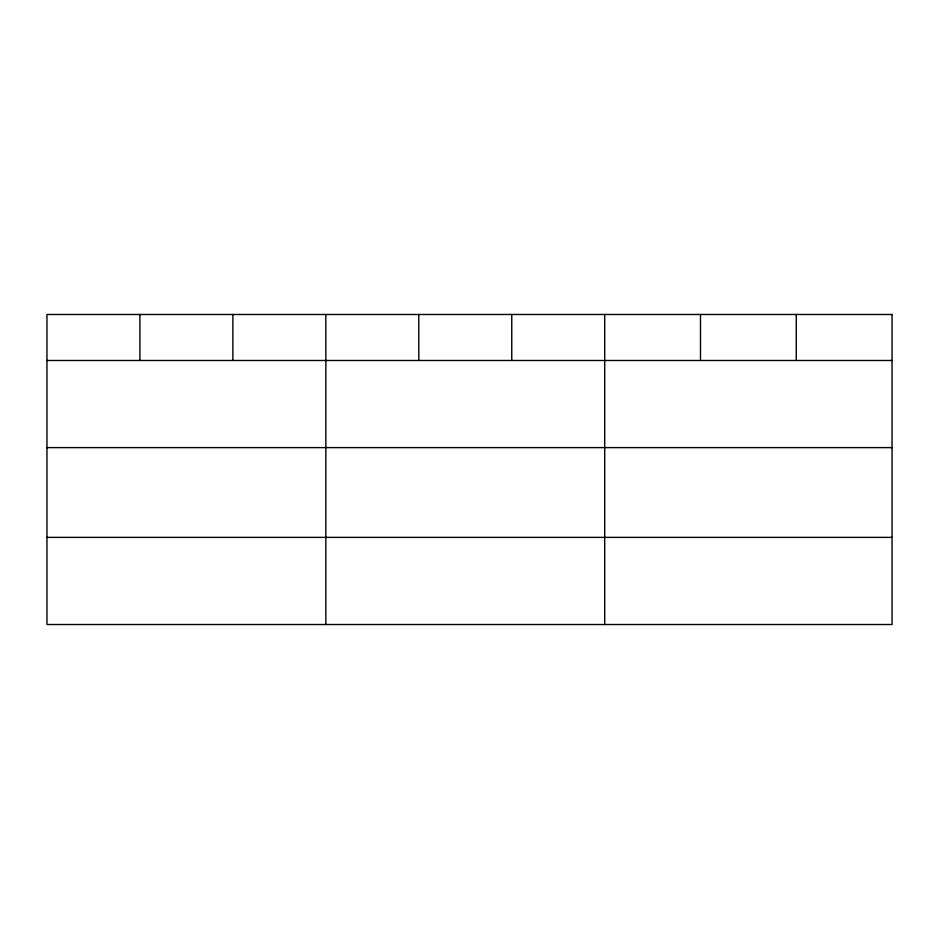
<?xml version="1.0" encoding="UTF-8"?>
<svg xmlns="http://www.w3.org/2000/svg" width="939" height="939" viewBox="0 0 939 939"><rect width="100%" height="100%" fill="white"/><g stroke="black" fill="none" stroke-linecap="round" stroke-linejoin="round"><path stroke-width="1.41" d="M46.95 360.482L892.05 360.482M46.95 447.61L892.05 447.61M46.95 537.378L892.05 537.378M796.272 314.483L796.272 360.482M700.494 314.483L700.494 360.482M604.716 314.483L604.716 624.517M511.755 314.483L511.755 360.482M418.794 314.483L418.794 360.482M325.833 314.483L325.833 624.517M232.872 314.483L232.872 360.482M139.911 314.483L139.911 360.482M892.05 314.483L46.95 314.483L46.95 624.517L892.05 624.517L892.05 314.483"/></g></svg>
